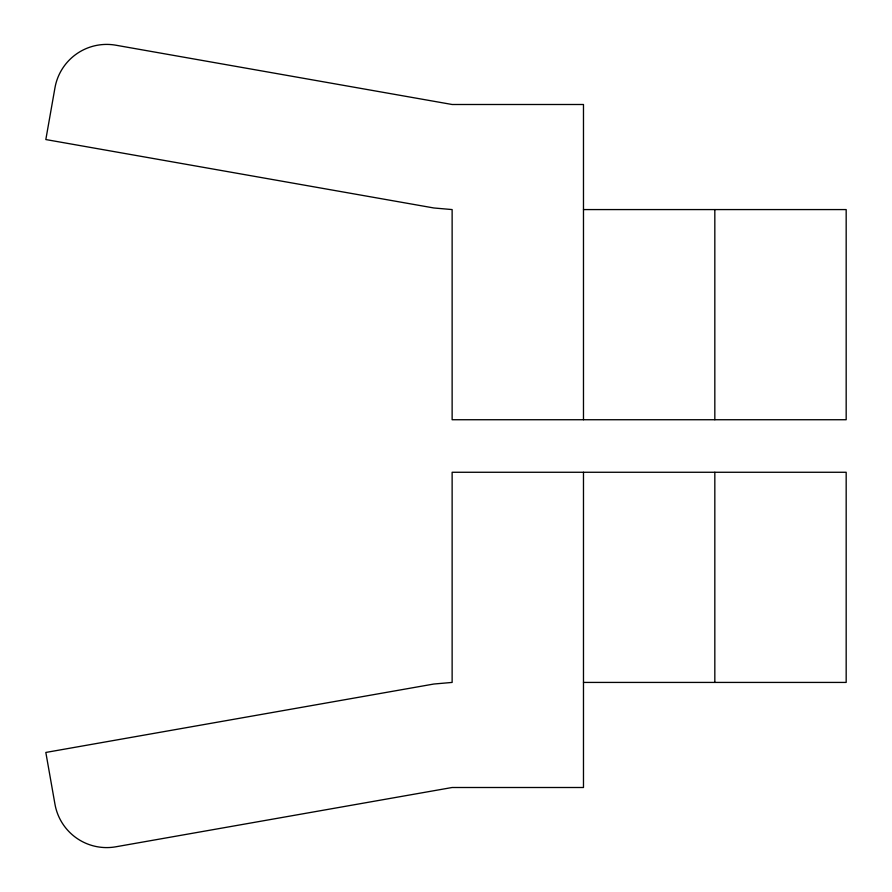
<?xml version="1.0" encoding="UTF-8"?>
<svg xmlns="http://www.w3.org/2000/svg" width="892" height="892" viewBox="0 0 892 892"><rect width="100%" height="100%" fill="white"/><g stroke="black" fill="none" stroke-linecap="round" stroke-linejoin="round"><path stroke-width="1.34" d="M583.479 209.575L846.173 209.575L846.173 419.731L452.132 419.731L452.132 209.575L433.88 207.981L45.827 139.553L54.958 87.817A52.539 52.539 0 0 1 115.815 45.202L452.132 104.498L583.479 104.498L583.479 419.731M583.479 682.425L846.173 682.425L846.173 472.269L452.132 472.269L452.132 682.425L433.88 684.019L45.827 752.447L54.958 804.183A52.539 52.539 0 0 0 115.815 846.798L452.132 787.502L583.479 787.502L583.479 472.269M714.827 209.575L714.827 419.731M714.827 472.269L714.827 682.425"/></g></svg>
